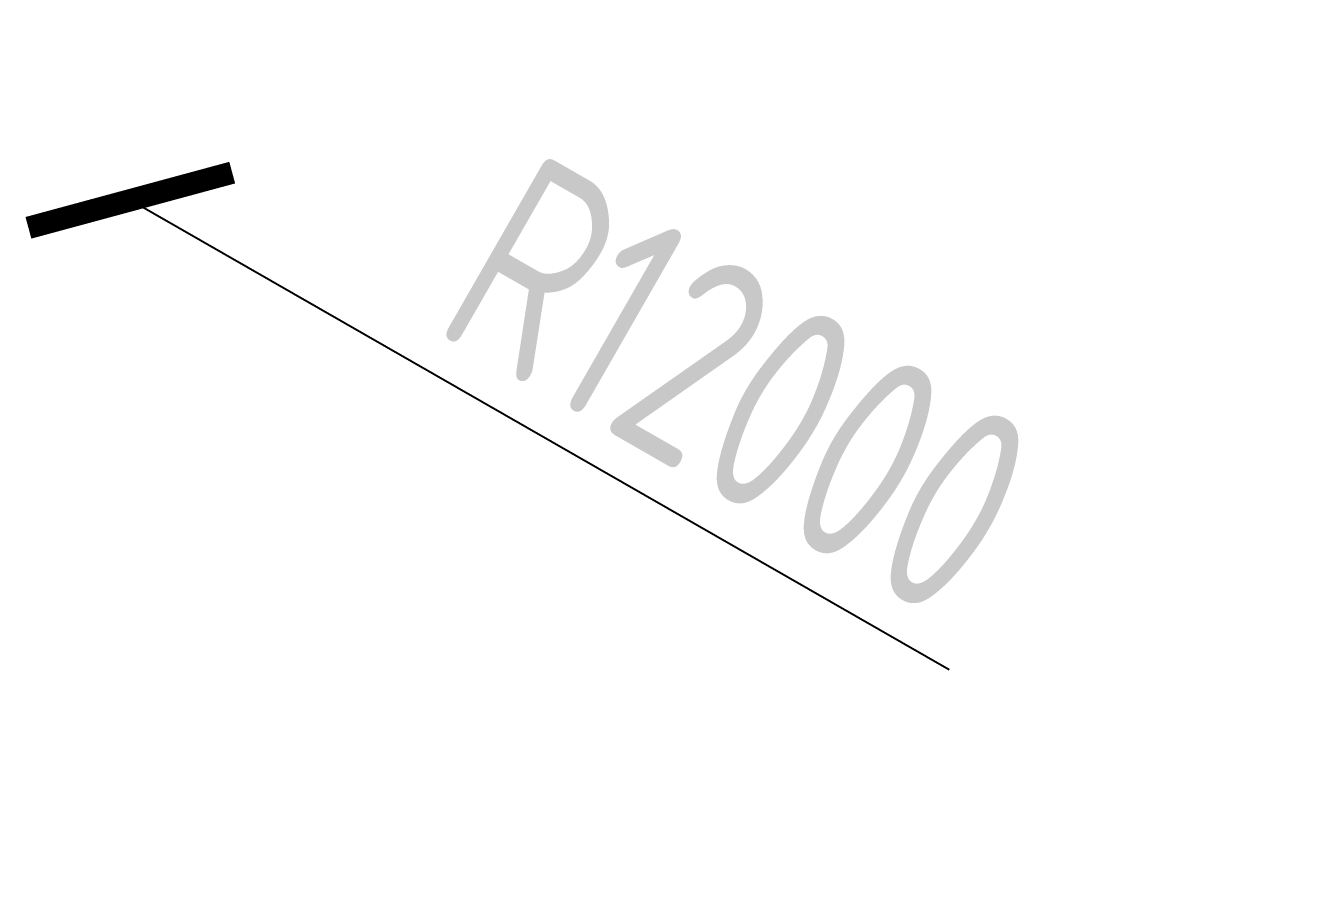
# Paper-space layout 'СГП' of a CAD drawing. Header units: millimetres. Extents: x 1 to 2190, y 0 to 1001.
# Drawn here: x 495.69 to 517.04, y 636.2 to 650.37 of the extents above; entities that cross this region are included whole.
import ezdxf

# ---------------------------------------------------------------- set-up
doc = ezdxf.new("R2010")
doc.units = ezdxf.units.MM
doc.header["$LTSCALE"] = 0.5
doc.layers.add('размеры', color=7, linetype='Continuous')
doc.styles.add('Наклонный', font='isocpeur.ttf', dxfattribs={"width": 0.7, "height": 3.5})
doc.dimstyles.new('СТРОИТЕЛЬНЫЙ', dxfattribs={"dimtxt": 3.5, "dimasz": 2.5, "dimexe": 1.25, "dimexo": 0.625, "dimtad": 1, "dimdec": 0, "dimlfac": 500, "dimdsep": 46, "dimtxsty": 'Наклонный', "dimblk1": 'ARCHTICK', "dimblk2": 'ARCHTICK', "dimsah": 1, "dimcen": 0, "dimdle": 1.25, "dimadec": 0, "dimazin": 0, "dimtfac": 0.75, "dimtdec": 0, "dimtmove": 0, "dimatfit": 3, "dimldrblk": 'ARCHTICK', "dimfxl": 1, "dimtolj": 1, "dimtzin": 0, "dimarcsym": 0})

# ---------------------------------------------------------------- blocks, each defined once
blk = doc.blocks.new('_ArchTick')
at = {"color": 0, "linetype": 'ByBlock', "const_width": 0.15}
blk.add_lwpolyline([(-0.5, -0.5), (0.5, 0.5)], dxfattribs=at)
blk = doc.blocks.new('*D1076')
at = {"layer": 'Defpoints', "color": 0, "transparency": 16777216}
for p in [(497.447, 647.44), (517.041, 636.197)]:
    blk.add_point(p, dxfattribs=at)
at = {"layer": 'размеры', "color": 0, "lineweight": -2, "transparency": 16777216}
blk.add_line((511.156, 639.574), (497.447, 647.44), dxfattribs=at)
at = {"layer": 'размеры', "color": 0, "lineweight": -2, "transparency": 16777216, "xscale": 2.5, "yscale": 2.5, "zscale": 2.5, "rotation": 150.1535975494143}
blk.add_blockref('_ArchTick', (497.447, 647.44), dxfattribs=at)
at = {"layer": 'размеры', "color": 0, "transparency": 16777216, "insert": (507.652, 644.323), "char_height": 3.5, "attachment_point": 5, "rotation": 330.1536, "style": 'Наклонный'}
blk.add_mtext('\\A1;R12000', dxfattribs=at)

psp = doc.layouts.new('СГП')

# ---------------------------------------------------------------- dimensions: what is measured, and where the dimension line sits
at = {"layer": 'размеры'}
dim = psp.add_radius_dim(center=(517.0405, 636.1974), mpoint=(497.4472, 647.4397), text='R12000', dimstyle='СТРОИТЕЛЬНЫЙ', dxfattribs=at)
dim.commit()
dim.dimension.update_dxf_attribs({"geometry": '*D1076', "text_midpoint": (506.4699, 642.2626), "dimtype": 164})

doc.saveas('drawing.dxf')
